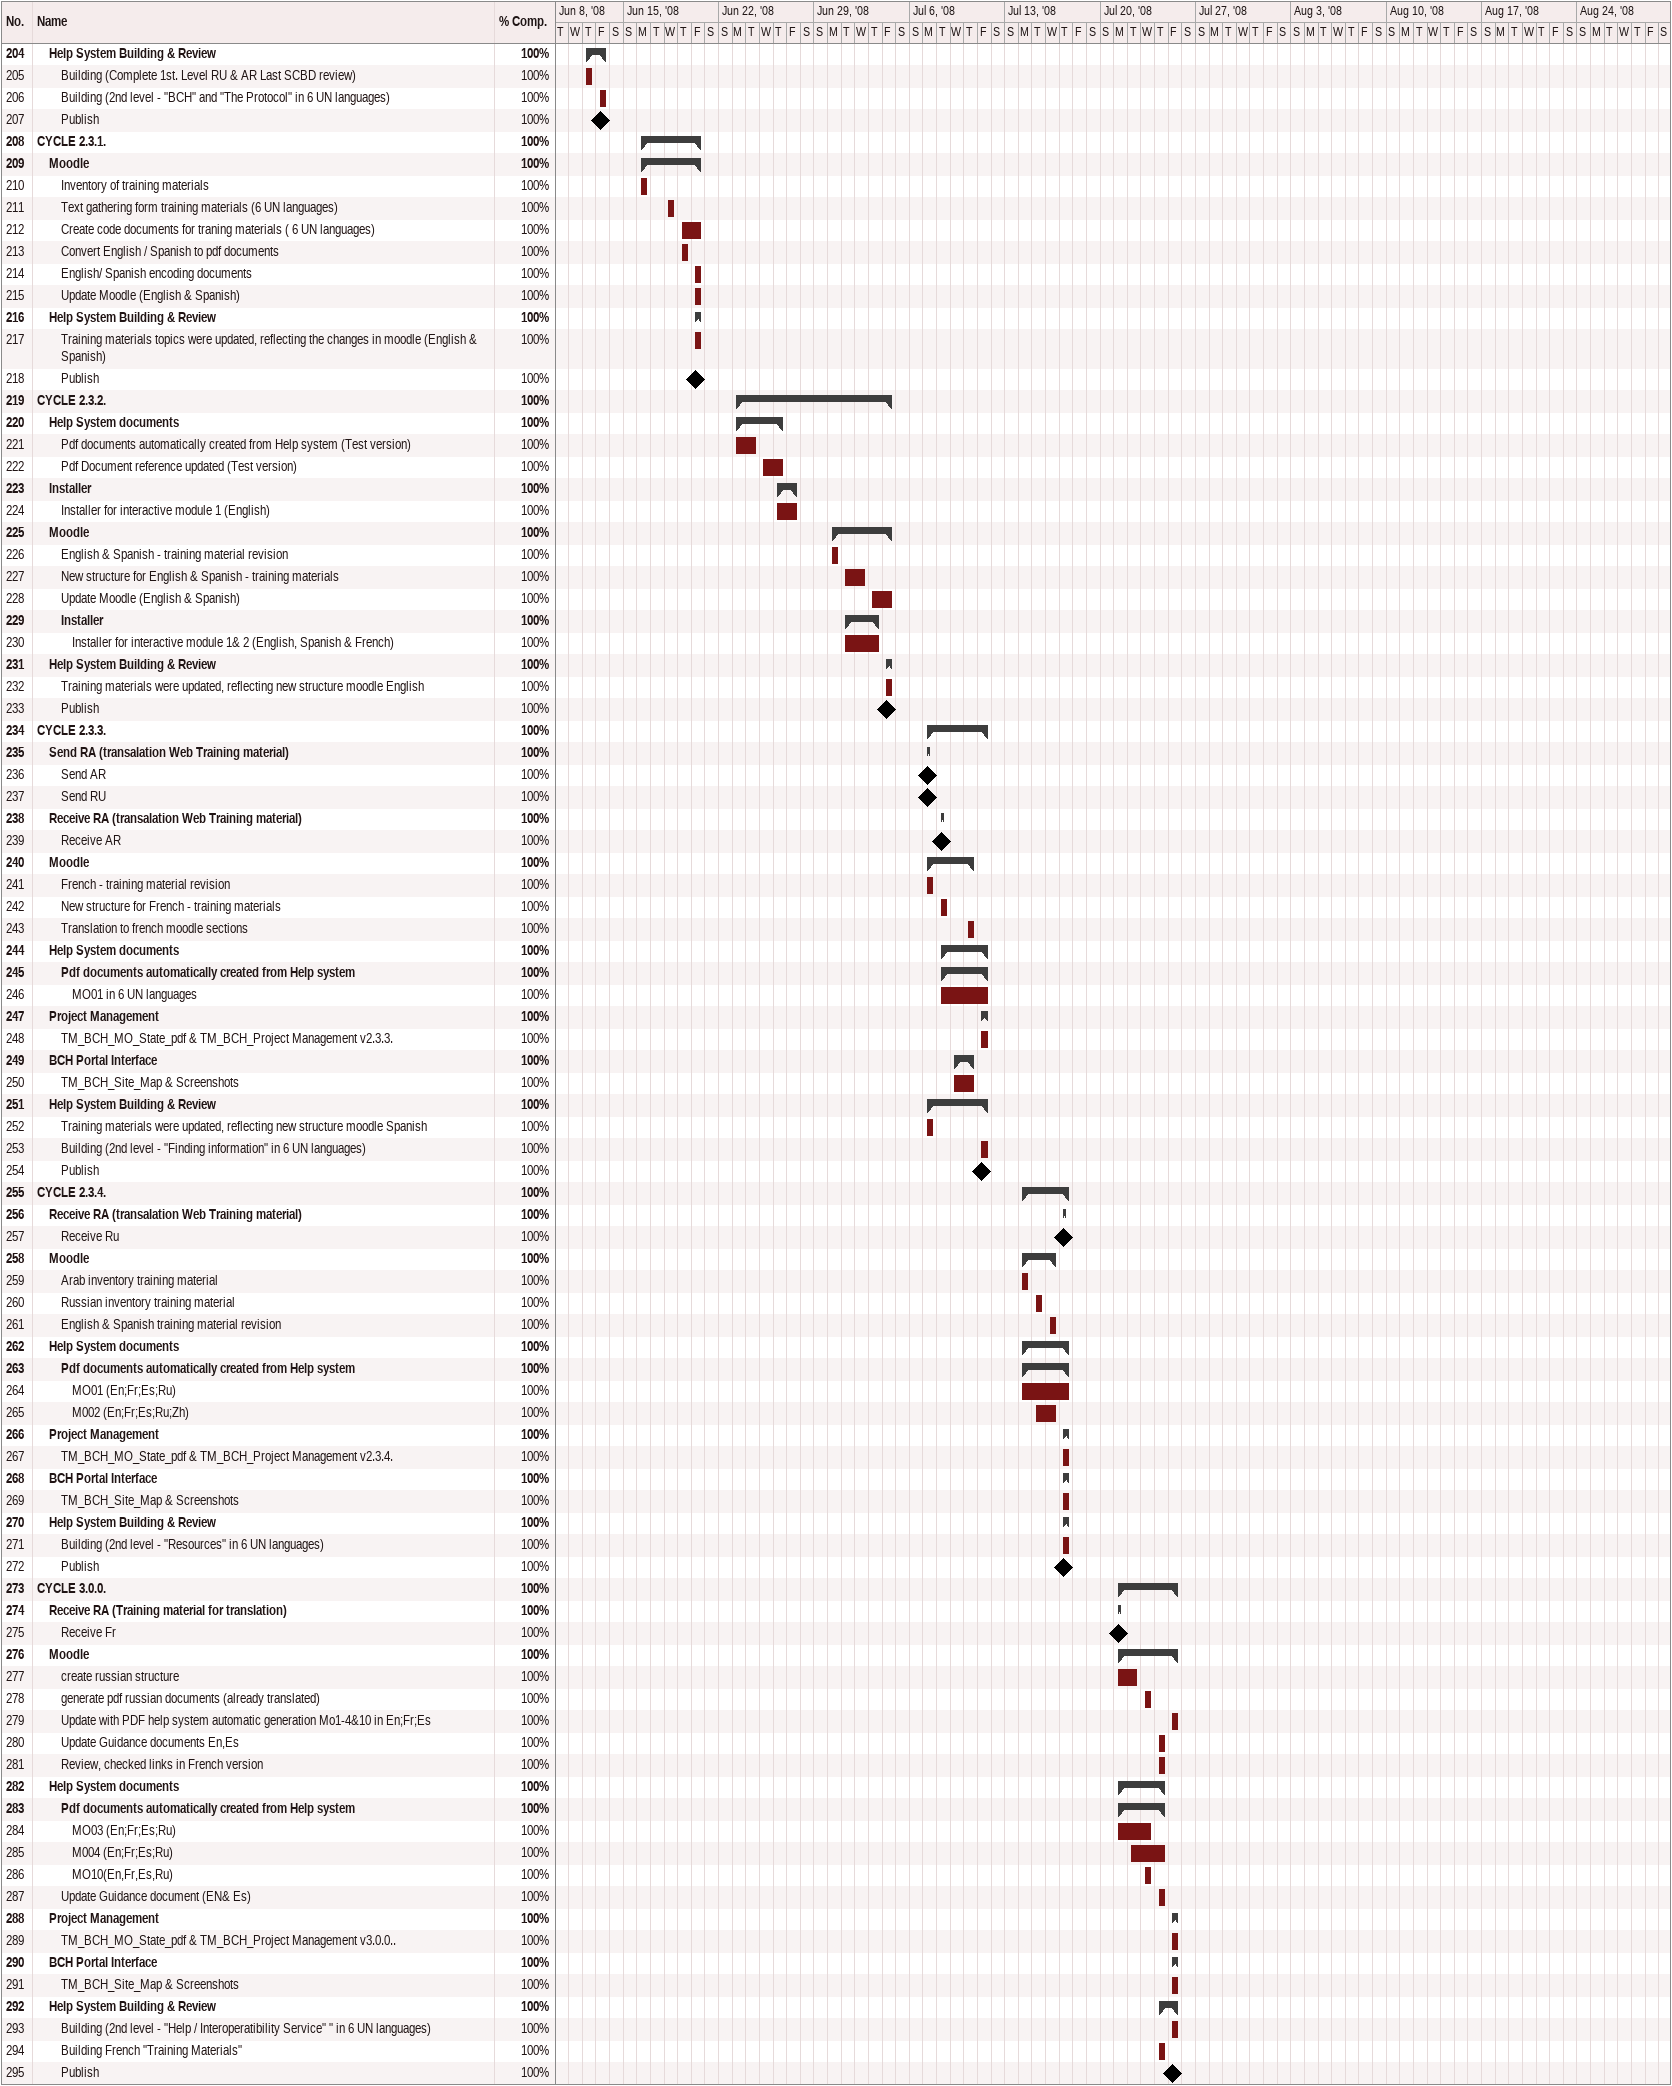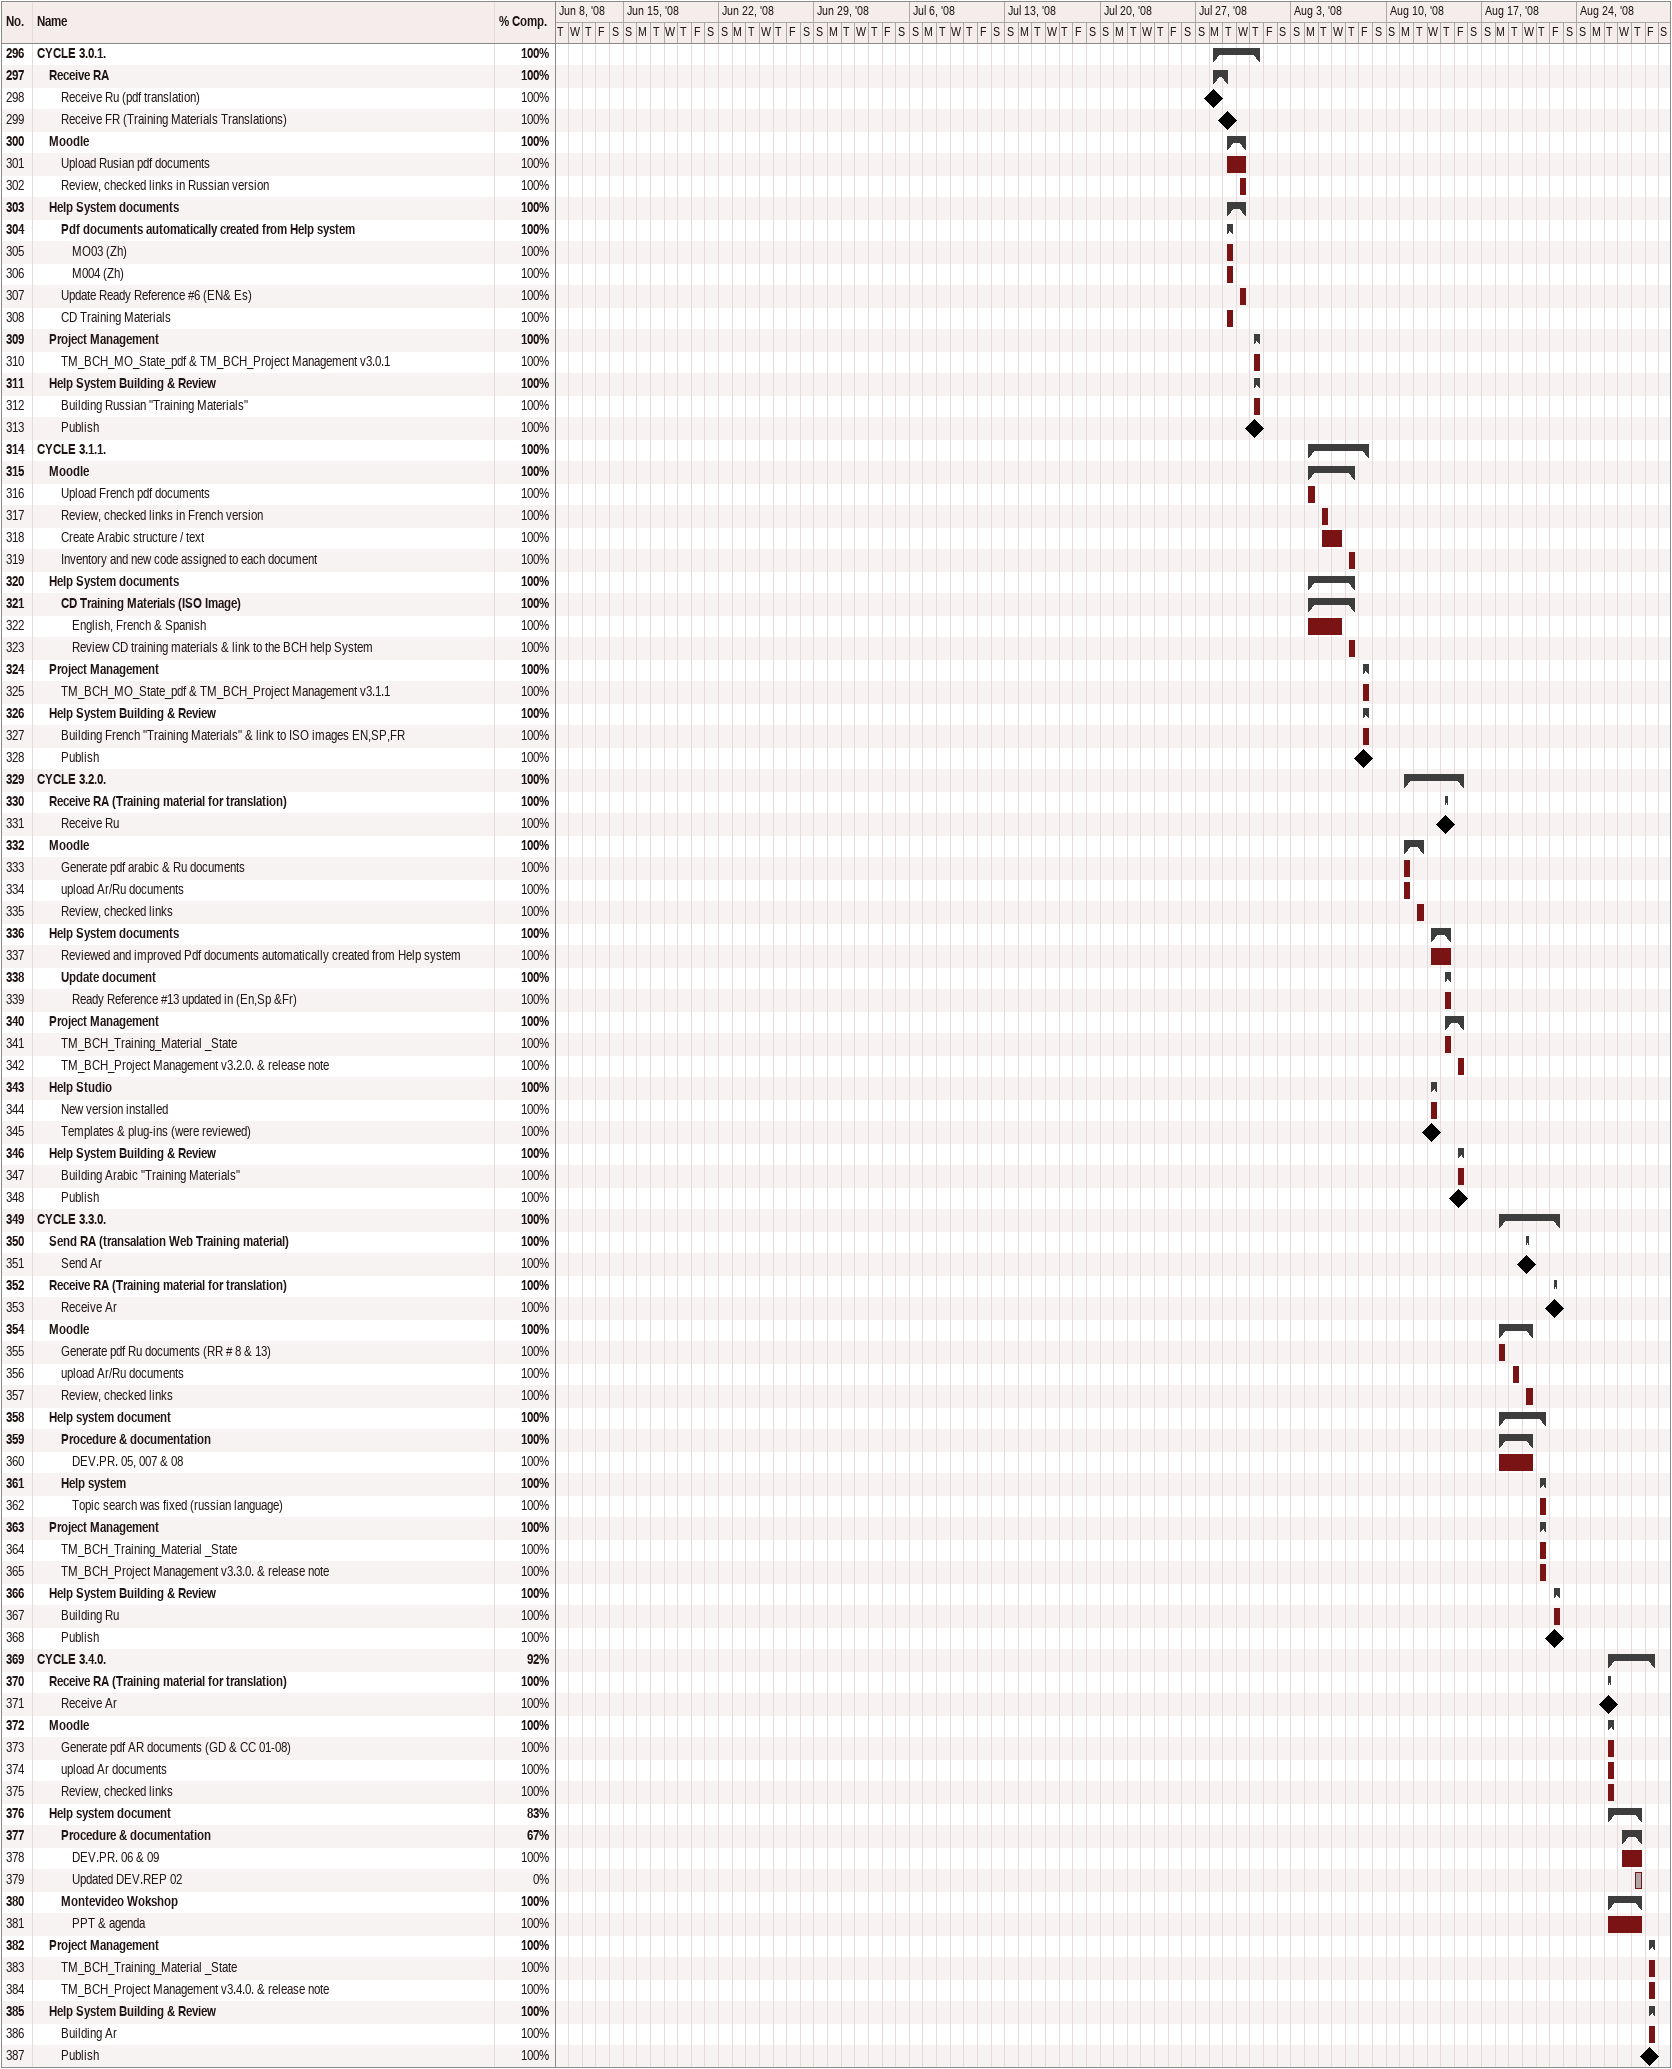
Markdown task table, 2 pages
| ID | Level | Task | Start | Finish | % complete |
|---|---|---|---|---|---|
| 204 | 2 | **Help System Building & Review** | 2008-06-12 | 2008-06-13 | 100 |
| 205 | 3 | Building (Complete 1st. Level RU & AR Last SCBD review) | 2008-06-12 | 2008-06-12 | 100 |
| 206 | 3 | Building (2nd level - "BCH" and "The Protocol" in 6 UN languages) | 2008-06-13 | 2008-06-13 | 100 |
| 207 | 3 | Publish (milestone) | 2008-06-13 | 2008-06-13 | 100 |
| 208 | 1 | **CYCLE 2.3.1.** | 2008-06-16 | 2008-06-20 | 100 |
| 209 | 2 | **Moodle** | 2008-06-16 | 2008-06-20 | 100 |
| 210 | 3 | Inventory of training materials | 2008-06-16 | 2008-06-16 | 100 |
| 211 | 3 | Text gathering form training materials (6 UN languages) | 2008-06-18 | 2008-06-18 | 100 |
| 212 | 3 | Create code documents for traning materials ( 6 UN languages) | 2008-06-19 | 2008-06-20 | 100 |
| 213 | 3 | Convert English / Spanish to pdf documents | 2008-06-19 | 2008-06-19 | 100 |
| 214 | 3 | English/ Spanish encoding documents | 2008-06-20 | 2008-06-20 | 100 |
| 215 | 3 | Update Moodle (English & Spanish) | 2008-06-20 | 2008-06-20 | 100 |
| 216 | 2 | **Help System Building & Review** | 2008-06-20 | 2008-06-20 | 100 |
| 217 | 3 | Training materials topics were updated, reflecting the changes in moodle (English & Spanish) | 2008-06-20 | 2008-06-20 | 100 |
| 218 | 3 | Publish (milestone) | 2008-06-20 | 2008-06-20 | 100 |
| 219 | 1 | **CYCLE 2.3.2.** | 2008-06-23 | 2008-07-04 | 100 |
| 220 | 2 | **Help System documents** | 2008-06-23 | 2008-06-26 | 100 |
| 221 | 3 | Pdf documents automatically created from Help system (Test version) | 2008-06-23 | 2008-06-24 | 100 |
| 222 | 3 | Pdf Document reference updated (Test version) | 2008-06-25 | 2008-06-26 | 100 |
| 223 | 2 | **Installer** | 2008-06-26 | 2008-06-27 | 100 |
| 224 | 3 | Installer for interactive module 1 (English) | 2008-06-26 | 2008-06-27 | 100 |
| 225 | 2 | **Moodle** | 2008-06-30 | 2008-07-04 | 100 |
| 226 | 3 | English & Spanish - training material revision | 2008-06-30 | 2008-06-30 | 100 |
| 227 | 3 | New structure for English & Spanish - training materials | 2008-07-01 | 2008-07-02 | 100 |
| 228 | 3 | Update Moodle (English & Spanish) | 2008-07-03 | 2008-07-04 | 100 |
| 229 | 3 | **Installer** | 2008-07-01 | 2008-07-03 | 100 |
| 230 | 4 | Installer for interactive module 1& 2 (English, Spanish & French) | 2008-07-01 | 2008-07-03 | 100 |
| 231 | 2 | **Help System Building & Review** | 2008-07-04 | 2008-07-04 | 100 |
| 232 | 3 | Training materials were updated, reflecting new structure moodle English | 2008-07-04 | 2008-07-04 | 100 |
| 233 | 3 | Publish (milestone) | 2008-07-04 | 2008-07-04 | 100 |
| 234 | 1 | **CYCLE 2.3.3.** | 2008-07-07 | 2008-07-11 | 100 |
| 235 | 2 | **Send RA (transalation Web Training material)** | 2008-07-07 | 2008-07-07 | 100 |
| 236 | 3 | Send AR (milestone) | 2008-07-07 | 2008-07-07 | 100 |
| 237 | 3 | Send RU (milestone) | 2008-07-07 | 2008-07-07 | 100 |
| 238 | 2 | **Receive RA (transalation Web Training material)** | 2008-07-08 | 2008-07-08 | 100 |
| 239 | 3 | Receive AR (milestone) | 2008-07-08 | 2008-07-08 | 100 |
| 240 | 2 | **Moodle** | 2008-07-07 | 2008-07-10 | 100 |
| 241 | 3 | French - training material revision | 2008-07-07 | 2008-07-07 | 100 |
| 242 | 3 | New structure for French - training materials | 2008-07-08 | 2008-07-08 | 100 |
| 243 | 3 | Translation to french moodle sections | 2008-07-10 | 2008-07-10 | 100 |
| 244 | 2 | **Help System documents** | 2008-07-08 | 2008-07-11 | 100 |
| 245 | 3 | **Pdf documents automatically created from Help system** | 2008-07-08 | 2008-07-11 | 100 |
| 246 | 4 | MO01 in 6 UN languages | 2008-07-08 | 2008-07-11 | 100 |
| 247 | 2 | **Project Management** | 2008-07-11 | 2008-07-11 | 100 |
| 248 | 3 | TM_BCH_MO_State_pdf & TM_BCH_Project Management v2.3.3. | 2008-07-11 | 2008-07-11 | 100 |
| 249 | 2 | **BCH Portal Interface** | 2008-07-09 | 2008-07-10 | 100 |
| 250 | 3 | TM_BCH_Site_Map & Screenshots | 2008-07-09 | 2008-07-10 | 100 |
| 251 | 2 | **Help System Building & Review** | 2008-07-07 | 2008-07-11 | 100 |
| 252 | 3 | Training materials were updated, reflecting new structure moodle Spanish | 2008-07-07 | 2008-07-07 | 100 |
| 253 | 3 | Building (2nd level - "Finding information" in 6 UN languages) | 2008-07-11 | 2008-07-11 | 100 |
| 254 | 3 | Publish (milestone) | 2008-07-11 | 2008-07-11 | 100 |
| 255 | 1 | **CYCLE 2.3.4.** | 2008-07-14 | 2008-07-17 | 100 |
| 256 | 2 | **Receive RA (transalation Web Training material)** | 2008-07-17 | 2008-07-17 | 100 |
| 257 | 3 | Receive Ru (milestone) | 2008-07-17 | 2008-07-17 | 100 |
| 258 | 2 | **Moodle** | 2008-07-14 | 2008-07-16 | 100 |
| 259 | 3 | Arab inventory training material | 2008-07-14 | 2008-07-14 | 100 |
| 260 | 3 | Russian inventory training material | 2008-07-15 | 2008-07-15 | 100 |
| 261 | 3 | English & Spanish training material revision | 2008-07-16 | 2008-07-16 | 100 |
| 262 | 2 | **Help System documents** | 2008-07-14 | 2008-07-17 | 100 |
| 263 | 3 | **Pdf documents automatically created from Help system** | 2008-07-14 | 2008-07-17 | 100 |
| 264 | 4 | MO01 (En;Fr;Es;Ru) | 2008-07-14 | 2008-07-17 | 100 |
| 265 | 4 | M002 (En;Fr;Es;Ru;Zh) | 2008-07-15 | 2008-07-16 | 100 |
| 266 | 2 | **Project Management** | 2008-07-17 | 2008-07-17 | 100 |
| 267 | 3 | TM_BCH_MO_State_pdf & TM_BCH_Project Management v2.3.4. | 2008-07-17 | 2008-07-17 | 100 |
| 268 | 2 | **BCH Portal Interface** | 2008-07-17 | 2008-07-17 | 100 |
| 269 | 3 | TM_BCH_Site_Map & Screenshots | 2008-07-17 | 2008-07-17 | 100 |
| 270 | 2 | **Help System Building & Review** | 2008-07-17 | 2008-07-17 | 100 |
| 271 | 3 | Building (2nd level - "Resources" in 6 UN languages) | 2008-07-17 | 2008-07-17 | 100 |
| 272 | 3 | Publish (milestone) | 2008-07-17 | 2008-07-17 | 100 |
| 273 | 1 | **CYCLE 3.0.0.** | 2008-07-21 | 2008-07-25 | 100 |
| 274 | 2 | **Receive RA (Training material for translation)** | 2008-07-21 | 2008-07-21 | 100 |
| 275 | 3 | Receive Fr (milestone) | 2008-07-21 | 2008-07-21 | 100 |
| 276 | 2 | **Moodle** | 2008-07-21 | 2008-07-25 | 100 |
| 277 | 3 | create russian structure | 2008-07-21 | 2008-07-22 | 100 |
| 278 | 3 | generate pdf russian documents (already translated) | 2008-07-23 | 2008-07-23 | 100 |
| 279 | 3 | Update with PDF help system automatic generation Mo1-4&10 in En;Fr;Es | 2008-07-25 | 2008-07-25 | 100 |
| 280 | 3 | Update Guidance documents En,Es | 2008-07-24 | 2008-07-24 | 100 |
| 281 | 3 | Review, checked links in French version | 2008-07-24 | 2008-07-24 | 100 |
| 282 | 2 | **Help System documents** | 2008-07-21 | 2008-07-24 | 100 |
| 283 | 3 | **Pdf documents automatically created from Help system** | 2008-07-21 | 2008-07-24 | 100 |
| 284 | 4 | MO03 (En;Fr;Es;Ru) | 2008-07-21 | 2008-07-23 | 100 |
| 285 | 4 | M004 (En;Fr;Es;Ru) | 2008-07-22 | 2008-07-24 | 100 |
| 286 | 4 | MO10(En,Fr,Es,Ru) | 2008-07-23 | 2008-07-23 | 100 |
| 287 | 3 | Update Guidance document (EN& Es) | 2008-07-24 | 2008-07-24 | 100 |
| 288 | 2 | **Project Management** | 2008-07-25 | 2008-07-25 | 100 |
| 289 | 3 | TM_BCH_MO_State_pdf & TM_BCH_Project Management v3.0.0.. | 2008-07-25 | 2008-07-25 | 100 |
| 290 | 2 | **BCH Portal Interface** | 2008-07-25 | 2008-07-25 | 100 |
| 291 | 3 | TM_BCH_Site_Map & Screenshots | 2008-07-25 | 2008-07-25 | 100 |
| 292 | 2 | **Help System Building & Review** | 2008-07-24 | 2008-07-25 | 100 |
| 293 | 3 | Building (2nd level - "Help / Interoperatibility Service" " in 6 UN languages) | 2008-07-25 | 2008-07-25 | 100 |
| 294 | 3 | Building French "Training Materials" | 2008-07-24 | 2008-07-24 | 100 |
| 295 | 3 | Publish (milestone) | 2008-07-25 | 2008-07-25 | 100 |
| 296 | 1 | **CYCLE 3.0.1.** | 2008-07-28 | 2008-07-31 | 100 |
| 297 | 2 | **Receive RA** | 2008-07-28 | 2008-07-29 | 100 |
| 298 | 3 | Receive Ru (pdf translation) (milestone) | 2008-07-28 | 2008-07-28 | 100 |
| 299 | 3 | Receive FR (Training Materials Translations) (milestone) | 2008-07-29 | 2008-07-29 | 100 |
| 300 | 2 | **Moodle** | 2008-07-29 | 2008-07-30 | 100 |
| 301 | 3 | Upload Rusian pdf documents | 2008-07-29 | 2008-07-30 | 100 |
| 302 | 3 | Review, checked links in Russian version | 2008-07-30 | 2008-07-30 | 100 |
| 303 | 2 | **Help System documents** | 2008-07-29 | 2008-07-30 | 100 |
| 304 | 3 | **Pdf documents automatically created from Help system** | 2008-07-29 | 2008-07-29 | 100 |
| 305 | 4 | MO03 (Zh) | 2008-07-29 | 2008-07-29 | 100 |
| 306 | 4 | M004 (Zh) | 2008-07-29 | 2008-07-29 | 100 |
| 307 | 3 | Update Ready Reference #6 (EN& Es) | 2008-07-30 | 2008-07-30 | 100 |
| 308 | 3 | CD Training Materials | 2008-07-29 | 2008-07-29 | 100 |
| 309 | 2 | **Project Management** | 2008-07-31 | 2008-07-31 | 100 |
| 310 | 3 | TM_BCH_MO_State_pdf & TM_BCH_Project Management v3.0.1 | 2008-07-31 | 2008-07-31 | 100 |
| 311 | 2 | **Help System Building & Review** | 2008-07-31 | 2008-07-31 | 100 |
| 312 | 3 | Building Russian "Training Materials" | 2008-07-31 | 2008-07-31 | 100 |
| 313 | 3 | Publish (milestone) | 2008-07-31 | 2008-07-31 | 100 |
| 314 | 1 | **CYCLE 3.1.1.** | 2008-08-04 | 2008-08-08 | 100 |
| 315 | 2 | **Moodle** | 2008-08-04 | 2008-08-07 | 100 |
| 316 | 3 | Upload French pdf documents | 2008-08-04 | 2008-08-04 | 100 |
| 317 | 3 | Review, checked links in French version | 2008-08-05 | 2008-08-05 | 100 |
| 318 | 3 | Create Arabic structure / text | 2008-08-05 | 2008-08-06 | 100 |
| 319 | 3 | Inventory and new code assigned to each document | 2008-08-07 | 2008-08-07 | 100 |
| 320 | 2 | **Help System documents** | 2008-08-04 | 2008-08-07 | 100 |
| 321 | 3 | **CD Training Materials (ISO Image)** | 2008-08-04 | 2008-08-07 | 100 |
| 322 | 4 | English, French & Spanish | 2008-08-04 | 2008-08-06 | 100 |
| 323 | 4 | Review CD training materials & link to the BCH help System | 2008-08-07 | 2008-08-07 | 100 |
| 324 | 2 | **Project Management** | 2008-08-08 | 2008-08-08 | 100 |
| 325 | 3 | TM_BCH_MO_State_pdf & TM_BCH_Project Management v3.1.1 | 2008-08-08 | 2008-08-08 | 100 |
| 326 | 2 | **Help System Building & Review** | 2008-08-08 | 2008-08-08 | 100 |
| 327 | 3 | Building French "Training Materials" & link to ISO images EN,SP,FR | 2008-08-08 | 2008-08-08 | 100 |
| 328 | 3 | Publish (milestone) | 2008-08-08 | 2008-08-08 | 100 |
| 329 | 1 | **CYCLE 3.2.0.** | 2008-08-11 | 2008-08-15 | 100 |
| 330 | 2 | **Receive RA (Training material for translation)** | 2008-08-14 | 2008-08-14 | 100 |
| 331 | 3 | Receive Ru (milestone) | 2008-08-14 | 2008-08-14 | 100 |
| 332 | 2 | **Moodle** | 2008-08-11 | 2008-08-12 | 100 |
| 333 | 3 | Generate pdf arabic & Ru documents | 2008-08-11 | 2008-08-11 | 100 |
| 334 | 3 | upload Ar/Ru documents | 2008-08-11 | 2008-08-11 | 100 |
| 335 | 3 | Review, checked links | 2008-08-12 | 2008-08-12 | 100 |
| 336 | 2 | **Help System documents** | 2008-08-13 | 2008-08-14 | 100 |
| 337 | 3 | Reviewed and improved Pdf documents automatically created from Help system | 2008-08-13 | 2008-08-14 | 100 |
| 338 | 3 | **Update document** | 2008-08-14 | 2008-08-14 | 100 |
| 339 | 4 | Ready Reference #13 updated in (En,Sp &Fr) | 2008-08-14 | 2008-08-14 | 100 |
| 340 | 2 | **Project Management** | 2008-08-14 | 2008-08-15 | 100 |
| 341 | 3 | TM_BCH_Training_Material _State | 2008-08-14 | 2008-08-14 | 100 |
| 342 | 3 | TM_BCH_Project Management v3.2.0. & release note | 2008-08-15 | 2008-08-15 | 100 |
| 343 | 2 | **Help Studio** | 2008-08-13 | 2008-08-13 | 100 |
| 344 | 3 | New version installed | 2008-08-13 | 2008-08-13 | 100 |
| 345 | 3 | Templates & plug-ins (were reviewed) (milestone) | 2008-08-13 | 2008-08-13 | 100 |
| 346 | 2 | **Help System Building & Review** | 2008-08-15 | 2008-08-15 | 100 |
| 347 | 3 | Building Arabic "Training Materials" | 2008-08-15 | 2008-08-15 | 100 |
| 348 | 3 | Publish (milestone) | 2008-08-15 | 2008-08-15 | 100 |
| 349 | 1 | **CYCLE 3.3.0.** | 2008-08-18 | 2008-08-22 | 100 |
| 350 | 2 | **Send RA (transalation Web Training material)** | 2008-08-20 | 2008-08-20 | 100 |
| 351 | 3 | Send Ar (milestone) | 2008-08-20 | 2008-08-20 | 100 |
| 352 | 2 | **Receive RA (Training material for translation)** | 2008-08-22 | 2008-08-22 | 100 |
| 353 | 3 | Receive Ar (milestone) | 2008-08-22 | 2008-08-22 | 100 |
| 354 | 2 | **Moodle** | 2008-08-18 | 2008-08-20 | 100 |
| 355 | 3 | Generate pdf Ru documents (RR # 8 & 13) | 2008-08-18 | 2008-08-18 | 100 |
| 356 | 3 | upload Ar/Ru documents | 2008-08-19 | 2008-08-19 | 100 |
| 357 | 3 | Review, checked links | 2008-08-20 | 2008-08-20 | 100 |
| 358 | 2 | **Help system document** | 2008-08-18 | 2008-08-21 | 100 |
| 359 | 3 | **Procedure & documentation** | 2008-08-18 | 2008-08-20 | 100 |
| 360 | 4 | DEV.PR. 05, 007 & 08 | 2008-08-18 | 2008-08-20 | 100 |
| 361 | 3 | **Help system** | 2008-08-21 | 2008-08-21 | 100 |
| 362 | 4 | Topic search was fixed (russian language) | 2008-08-21 | 2008-08-21 | 100 |
| 363 | 2 | **Project Management** | 2008-08-21 | 2008-08-21 | 100 |
| 364 | 3 | TM_BCH_Training_Material _State | 2008-08-21 | 2008-08-21 | 100 |
| 365 | 3 | TM_BCH_Project Management v3.3.0. & release note | 2008-08-21 | 2008-08-21 | 100 |
| 366 | 2 | **Help System Building & Review** | 2008-08-22 | 2008-08-22 | 100 |
| 367 | 3 | Building Ru | 2008-08-22 | 2008-08-22 | 100 |
| 368 | 3 | Publish (milestone) | 2008-08-22 | 2008-08-22 | 100 |
| 369 | 1 | **CYCLE 3.4.0.** | 2008-08-26 | 2008-08-29 | 92 |
| 370 | 2 | **Receive RA (Training material for translation)** | 2008-08-26 | 2008-08-26 | 100 |
| 371 | 3 | Receive Ar (milestone) | 2008-08-26 | 2008-08-26 | 100 |
| 372 | 2 | **Moodle** | 2008-08-26 | 2008-08-26 | 100 |
| 373 | 3 | Generate pdf AR documents (GD & CC 01-08) | 2008-08-26 | 2008-08-26 | 100 |
| 374 | 3 | upload Ar documents | 2008-08-26 | 2008-08-26 | 100 |
| 375 | 3 | Review, checked links | 2008-08-26 | 2008-08-26 | 100 |
| 376 | 2 | **Help system document** | 2008-08-26 | 2008-08-28 | 83 |
| 377 | 3 | **Procedure & documentation** | 2008-08-27 | 2008-08-28 | 67 |
| 378 | 4 | DEV.PR. 06 & 09 | 2008-08-27 | 2008-08-28 | 100 |
| 379 | 4 | Updated DEV.REP 02 | 2008-08-28 | 2008-08-28 | 0 |
| 380 | 3 | **Montevideo Wokshop** | 2008-08-26 | 2008-08-28 | 100 |
| 381 | 4 | PPT & agenda | 2008-08-26 | 2008-08-28 | 100 |
| 382 | 2 | **Project Management** | 2008-08-29 | 2008-08-29 | 100 |
| 383 | 3 | TM_BCH_Training_Material _State | 2008-08-29 | 2008-08-29 | 100 |
| 384 | 3 | TM_BCH_Project Management v3.4.0. & release note | 2008-08-29 | 2008-08-29 | 100 |
| 385 | 2 | **Help System Building & Review** | 2008-08-29 | 2008-08-29 | 100 |
| 386 | 3 | Building Ar | 2008-08-29 | 2008-08-29 | 100 |
| 387 | 3 | Publish (milestone) | 2008-08-29 | 2008-08-29 | 100 |
